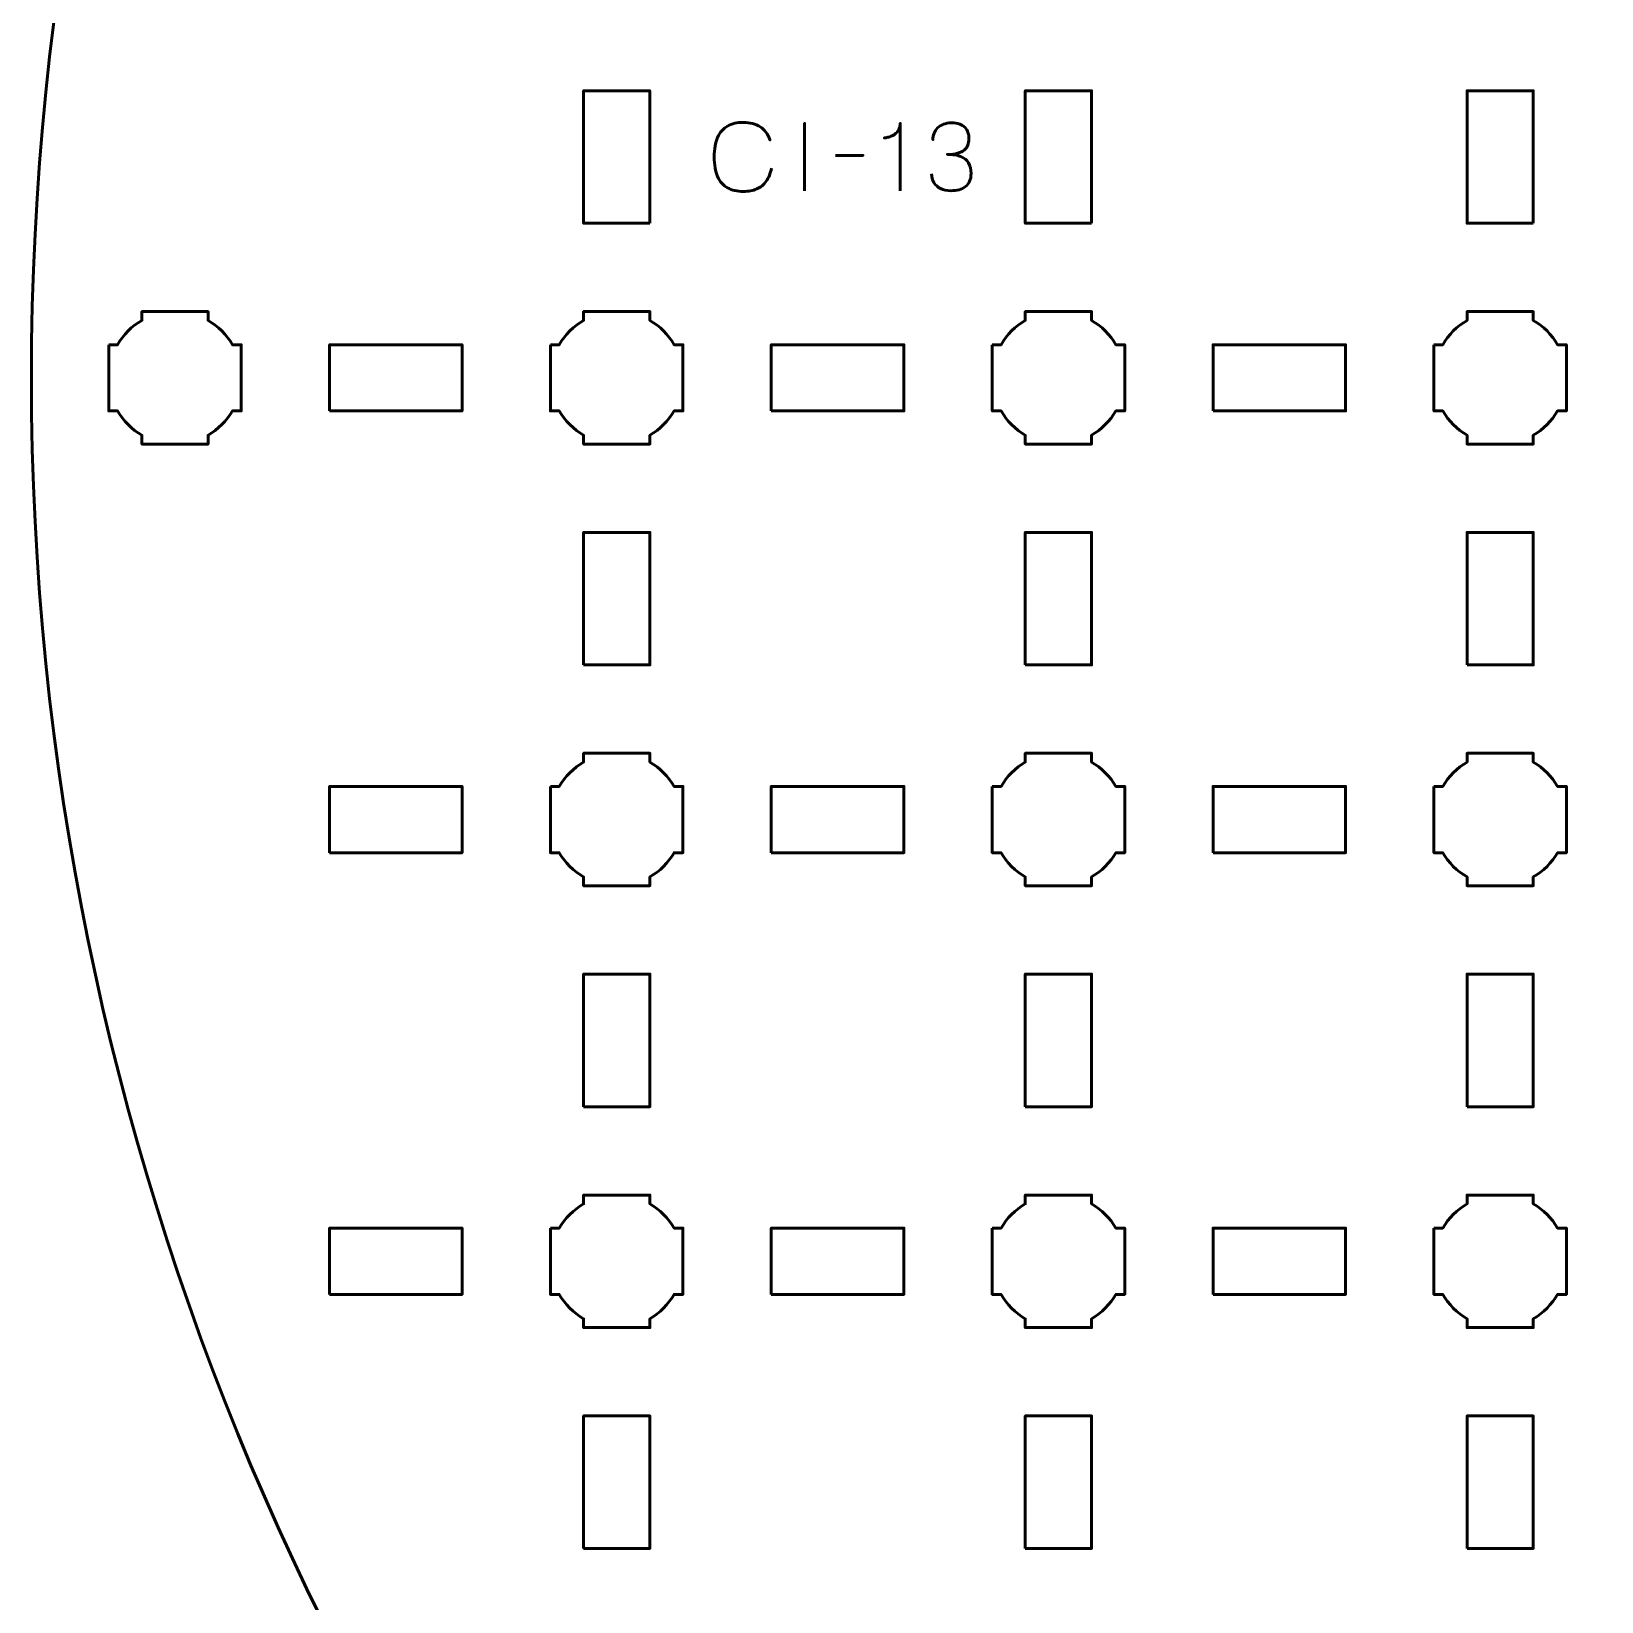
# Model space of a CAD drawing. Header units: centimetres. Extents: x -23.1 to 2.2, y -27.5 to -2.2.
# Drawn here: x -23.15 to -16.04, y -20.39 to -13.28 of the extents above; entities that cross this region are included whole.
import ezdxf

# ---------------------------------------------------------------- set-up
doc = ezdxf.new("R2010")
doc.units = ezdxf.units.CM
doc.header["$MEASUREMENT"] = 0
doc.layers.add('Layer 1', color=7, linetype='Continuous')

msp = doc.modelspace()

# ---------------------------------------------------------------- linework, layer by layer
at = {"layer": 'Layer 1', "lineweight": 53}
for points in [[(-21.8, -15), (-21.2, -15), (-21.2, -14.7), (-21.8, -14.7), (-21.8, -15)], [(-19.8, -15), (-19.2, -15), (-19.2, -14.7), (-19.8, -14.7), (-19.8, -15)], [(-17.8, -15), (-17.2, -15), (-17.2, -14.7), (-17.8, -14.7), (-17.8, -15)], [(-20.65, -16.15), (-20.35, -16.15), (-20.35, -15.55), (-20.65, -15.55), (-20.65, -16.15)], [(-18.65, -16.15), (-18.35, -16.15), (-18.35, -15.55), (-18.65, -15.55), (-18.65, -16.15)], [(-16.65, -16.15), (-16.35, -16.15), (-16.35, -15.55), (-16.65, -15.55), (-16.65, -16.15)], [(-21.8, -17), (-21.2, -17), (-21.2, -16.7), (-21.8, -16.7), (-21.8, -17)], [(-19.8, -17), (-19.2, -17), (-19.2, -16.7), (-19.8, -16.7), (-19.8, -17)], [(-17.8, -17), (-17.2, -17), (-17.2, -16.7), (-17.8, -16.7), (-17.8, -17)], [(-20.65, -18.15), (-20.35, -18.15), (-20.35, -17.55), (-20.65, -17.55), (-20.65, -18.15)], [(-18.65, -18.15), (-18.35, -18.15), (-18.35, -17.55), (-18.65, -17.55), (-18.65, -18.15)], [(-16.65, -18.15), (-16.35, -18.15), (-16.35, -17.55), (-16.65, -17.55), (-16.65, -18.15)], [(-21.8, -19), (-21.2, -19), (-21.2, -18.7), (-21.8, -18.7), (-21.8, -19)], [(-19.8, -19), (-19.2, -19), (-19.2, -18.7), (-19.8, -18.7), (-19.8, -19)], [(-17.8, -19), (-17.2, -19), (-17.2, -18.7), (-17.8, -18.7), (-17.8, -19)], [(-20.65, -20.15), (-20.35, -20.15), (-20.35, -19.55), (-20.65, -19.55), (-20.65, -20.15)], [(-18.65, -20.15), (-18.35, -20.15), (-18.35, -19.55), (-18.65, -19.55), (-18.65, -20.15)], [(-16.65, -20.15), (-16.35, -20.15), (-16.35, -19.55), (-16.65, -19.55), (-16.65, -20.15)]]:
    msp.add_lwpolyline(points, close=True, dxfattribs=at)
at = {"layer": 'Layer 1', "color": 250, "lineweight": 53}
msp.add_ellipse((-10.5, -14.85), major_axis=(0, 12.65), ratio=1, dxfattribs=at)
at = {"layer": 'Layer 1', "lineweight": 53}
for points, knots in [([(-20.35002, -14.15), (-20.35002, -14.15), (-20.65002, -14.15), (-20.65002, -14.15), (-20.65002, -14.15), (-20.65002, -14.15), (-20.65002, -13.55), (-20.65002, -13.55), (-20.65002, -13.55), (-20.65002, -13.55), (-20.35002, -13.55), (-20.35002, -13.55), (-20.35002, -13.55), (-20.35002, -13.55), (-20.35002, -14.15), (-20.35002, -14.15)], [0, 0, 0, 0, 0.25, 0.25, 0.25, 0.25, 0.5, 0.5, 0.5, 0.5, 0.75, 0.75, 0.75, 0.75, 1, 1, 1, 1]), ([(-18.35002, -14.15), (-18.35002, -14.15), (-18.65002, -14.15), (-18.65002, -14.15), (-18.65002, -14.15), (-18.65002, -14.15), (-18.65002, -13.55), (-18.65002, -13.55), (-18.65002, -13.55), (-18.65002, -13.55), (-18.35002, -13.55), (-18.35002, -13.55), (-18.35002, -13.55), (-18.35002, -13.55), (-18.35002, -14.15), (-18.35002, -14.15)], [0, 0, 0, 0, 0.25, 0.25, 0.25, 0.25, 0.5, 0.5, 0.5, 0.5, 0.75, 0.75, 0.75, 0.75, 1, 1, 1, 1]), ([(-16.35002, -14.15), (-16.35002, -14.15), (-16.65002, -14.15), (-16.65002, -14.15), (-16.65002, -14.15), (-16.65002, -14.15), (-16.65002, -13.55), (-16.65002, -13.55), (-16.65002, -13.55), (-16.65002, -13.55), (-16.35002, -13.55), (-16.35002, -13.55), (-16.35002, -13.55), (-16.35002, -13.55), (-16.35002, -14.15), (-16.35002, -14.15)], [0, 0, 0, 0, 0.25, 0.25, 0.25, 0.25, 0.5, 0.5, 0.5, 0.5, 0.75, 0.75, 0.75, 0.75, 1, 1, 1, 1]), ([(-22.8, -14.7), (-22.8, -14.7), (-22.75985, -14.7), (-22.75985, -14.7), (-22.75985, -14.7), (-22.7335, -14.65447), (-22.69553, -14.6165), (-22.65, -14.59015), (-22.65, -14.59015), (-22.65, -14.59015), (-22.65, -14.55), (-22.65, -14.55), (-22.65, -14.55), (-22.65, -14.55), (-22.5, -14.55), (-22.5, -14.55), (-22.5, -14.55), (-22.5, -14.55), (-22.35, -14.55), (-22.35, -14.55), (-22.35, -14.55), (-22.35, -14.55), (-22.35, -14.59015), (-22.35, -14.59015), (-22.35, -14.59015), (-22.30447, -14.6165), (-22.2665, -14.65447), (-22.24015, -14.7), (-22.24015, -14.7), (-22.24015, -14.7), (-22.2, -14.7), (-22.2, -14.7), (-22.2, -14.7), (-22.2, -14.7), (-22.2, -14.85), (-22.2, -14.85), (-22.2, -14.85), (-22.2, -14.85), (-22.2, -15), (-22.2, -15), (-22.2, -15), (-22.2, -15), (-22.24015, -15), (-22.24015, -15), (-22.24015, -15), (-22.2665, -15.04553), (-22.30447, -15.0835), (-22.35, -15.10985), (-22.35, -15.10985), (-22.35, -15.10985), (-22.35, -15.15), (-22.35, -15.15), (-22.35, -15.15), (-22.35, -15.15), (-22.5, -15.15), (-22.5, -15.15), (-22.5, -15.15), (-22.5, -15.15), (-22.65, -15.15), (-22.65, -15.15), (-22.65, -15.15), (-22.65, -15.15), (-22.65, -15.10985), (-22.65, -15.10985), (-22.65, -15.10985), (-22.69553, -15.0835), (-22.7335, -15.04553), (-22.75985, -15), (-22.75985, -15), (-22.75985, -15), (-22.8, -15), (-22.8, -15), (-22.8, -15), (-22.8, -15), (-22.8, -14.85), (-22.8, -14.85), (-22.8, -14.85), (-22.8, -14.85), (-22.8, -14.7), (-22.8, -14.7)], [0, 0, 0, 0, 0.05, 0.05, 0.05, 0.05, 0.1, 0.1, 0.1, 0.1, 0.15, 0.15, 0.15, 0.15, 0.2, 0.2, 0.2, 0.2, 0.25, 0.25, 0.25, 0.25, 0.3, 0.3, 0.3, 0.3, 0.35, 0.35, 0.35, 0.35, 0.4, 0.4, 0.4, 0.4, 0.45, 0.45, 0.45, 0.45, 0.5, 0.5, 0.5, 0.5, 0.55, 0.55, 0.55, 0.55, 0.6, 0.6, 0.6, 0.6, 0.65, 0.65, 0.65, 0.65, 0.7, 0.7, 0.7, 0.7, 0.75, 0.75, 0.75, 0.75, 0.8, 0.8, 0.8, 0.8, 0.85, 0.85, 0.85, 0.85, 0.9, 0.9, 0.9, 0.9, 0.95, 0.95, 0.95, 0.95, 1, 1, 1, 1]), ([(-20.8, -14.7), (-20.8, -14.7), (-20.75985, -14.7), (-20.75985, -14.7), (-20.75985, -14.7), (-20.7335, -14.65447), (-20.69553, -14.6165), (-20.65, -14.59015), (-20.65, -14.59015), (-20.65, -14.59015), (-20.65, -14.55), (-20.65, -14.55), (-20.65, -14.55), (-20.65, -14.55), (-20.5, -14.55), (-20.5, -14.55), (-20.5, -14.55), (-20.5, -14.55), (-20.35, -14.55), (-20.35, -14.55), (-20.35, -14.55), (-20.35, -14.55), (-20.35, -14.59015), (-20.35, -14.59015), (-20.35, -14.59015), (-20.30447, -14.6165), (-20.2665, -14.65447), (-20.24015, -14.7), (-20.24015, -14.7), (-20.24015, -14.7), (-20.2, -14.7), (-20.2, -14.7), (-20.2, -14.7), (-20.2, -14.7), (-20.2, -14.85), (-20.2, -14.85), (-20.2, -14.85), (-20.2, -14.85), (-20.2, -15), (-20.2, -15), (-20.2, -15), (-20.2, -15), (-20.24015, -15), (-20.24015, -15), (-20.24015, -15), (-20.2665, -15.04553), (-20.30447, -15.0835), (-20.35, -15.10985), (-20.35, -15.10985), (-20.35, -15.10985), (-20.35, -15.15), (-20.35, -15.15), (-20.35, -15.15), (-20.35, -15.15), (-20.5, -15.15), (-20.5, -15.15), (-20.5, -15.15), (-20.5, -15.15), (-20.65, -15.15), (-20.65, -15.15), (-20.65, -15.15), (-20.65, -15.15), (-20.65, -15.10985), (-20.65, -15.10985), (-20.65, -15.10985), (-20.69553, -15.0835), (-20.7335, -15.04553), (-20.75985, -15), (-20.75985, -15), (-20.75985, -15), (-20.8, -15), (-20.8, -15), (-20.8, -15), (-20.8, -15), (-20.8, -14.85), (-20.8, -14.85), (-20.8, -14.85), (-20.8, -14.85), (-20.8, -14.7), (-20.8, -14.7)], [0, 0, 0, 0, 0.05, 0.05, 0.05, 0.05, 0.1, 0.1, 0.1, 0.1, 0.15, 0.15, 0.15, 0.15, 0.2, 0.2, 0.2, 0.2, 0.25, 0.25, 0.25, 0.25, 0.3, 0.3, 0.3, 0.3, 0.35, 0.35, 0.35, 0.35, 0.4, 0.4, 0.4, 0.4, 0.45, 0.45, 0.45, 0.45, 0.5, 0.5, 0.5, 0.5, 0.55, 0.55, 0.55, 0.55, 0.6, 0.6, 0.6, 0.6, 0.65, 0.65, 0.65, 0.65, 0.7, 0.7, 0.7, 0.7, 0.75, 0.75, 0.75, 0.75, 0.8, 0.8, 0.8, 0.8, 0.85, 0.85, 0.85, 0.85, 0.9, 0.9, 0.9, 0.9, 0.95, 0.95, 0.95, 0.95, 1, 1, 1, 1]), ([(-18.8, -14.7), (-18.8, -14.7), (-18.75985, -14.7), (-18.75985, -14.7), (-18.75985, -14.7), (-18.7335, -14.65447), (-18.69553, -14.6165), (-18.65, -14.59015), (-18.65, -14.59015), (-18.65, -14.59015), (-18.65, -14.55), (-18.65, -14.55), (-18.65, -14.55), (-18.65, -14.55), (-18.5, -14.55), (-18.5, -14.55), (-18.5, -14.55), (-18.5, -14.55), (-18.35, -14.55), (-18.35, -14.55), (-18.35, -14.55), (-18.35, -14.55), (-18.35, -14.59015), (-18.35, -14.59015), (-18.35, -14.59015), (-18.30447, -14.6165), (-18.2665, -14.65447), (-18.24015, -14.7), (-18.24015, -14.7), (-18.24015, -14.7), (-18.2, -14.7), (-18.2, -14.7), (-18.2, -14.7), (-18.2, -14.7), (-18.2, -14.85), (-18.2, -14.85), (-18.2, -14.85), (-18.2, -14.85), (-18.2, -15), (-18.2, -15), (-18.2, -15), (-18.2, -15), (-18.24015, -15), (-18.24015, -15), (-18.24015, -15), (-18.2665, -15.04553), (-18.30447, -15.0835), (-18.35, -15.10985), (-18.35, -15.10985), (-18.35, -15.10985), (-18.35, -15.15), (-18.35, -15.15), (-18.35, -15.15), (-18.35, -15.15), (-18.5, -15.15), (-18.5, -15.15), (-18.5, -15.15), (-18.5, -15.15), (-18.65, -15.15), (-18.65, -15.15), (-18.65, -15.15), (-18.65, -15.15), (-18.65, -15.10985), (-18.65, -15.10985), (-18.65, -15.10985), (-18.69553, -15.0835), (-18.7335, -15.04553), (-18.75985, -15), (-18.75985, -15), (-18.75985, -15), (-18.8, -15), (-18.8, -15), (-18.8, -15), (-18.8, -15), (-18.8, -14.85), (-18.8, -14.85), (-18.8, -14.85), (-18.8, -14.85), (-18.8, -14.7), (-18.8, -14.7)], [0, 0, 0, 0, 0.05, 0.05, 0.05, 0.05, 0.1, 0.1, 0.1, 0.1, 0.15, 0.15, 0.15, 0.15, 0.2, 0.2, 0.2, 0.2, 0.25, 0.25, 0.25, 0.25, 0.3, 0.3, 0.3, 0.3, 0.35, 0.35, 0.35, 0.35, 0.4, 0.4, 0.4, 0.4, 0.45, 0.45, 0.45, 0.45, 0.5, 0.5, 0.5, 0.5, 0.55, 0.55, 0.55, 0.55, 0.6, 0.6, 0.6, 0.6, 0.65, 0.65, 0.65, 0.65, 0.7, 0.7, 0.7, 0.7, 0.75, 0.75, 0.75, 0.75, 0.8, 0.8, 0.8, 0.8, 0.85, 0.85, 0.85, 0.85, 0.9, 0.9, 0.9, 0.9, 0.95, 0.95, 0.95, 0.95, 1, 1, 1, 1]), ([(-16.8, -14.7), (-16.8, -14.7), (-16.75985, -14.7), (-16.75985, -14.7), (-16.75985, -14.7), (-16.7335, -14.65447), (-16.69553, -14.6165), (-16.65, -14.59015), (-16.65, -14.59015), (-16.65, -14.59015), (-16.65, -14.55), (-16.65, -14.55), (-16.65, -14.55), (-16.65, -14.55), (-16.5, -14.55), (-16.5, -14.55), (-16.5, -14.55), (-16.5, -14.55), (-16.35, -14.55), (-16.35, -14.55), (-16.35, -14.55), (-16.35, -14.55), (-16.35, -14.59015), (-16.35, -14.59015), (-16.35, -14.59015), (-16.30447, -14.6165), (-16.2665, -14.65447), (-16.24015, -14.7), (-16.24015, -14.7), (-16.24015, -14.7), (-16.2, -14.7), (-16.2, -14.7), (-16.2, -14.7), (-16.2, -14.7), (-16.2, -14.85), (-16.2, -14.85), (-16.2, -14.85), (-16.2, -14.85), (-16.2, -15), (-16.2, -15), (-16.2, -15), (-16.2, -15), (-16.24015, -15), (-16.24015, -15), (-16.24015, -15), (-16.2665, -15.04553), (-16.30447, -15.0835), (-16.35, -15.10985), (-16.35, -15.10985), (-16.35, -15.10985), (-16.35, -15.15), (-16.35, -15.15), (-16.35, -15.15), (-16.35, -15.15), (-16.5, -15.15), (-16.5, -15.15), (-16.5, -15.15), (-16.5, -15.15), (-16.65, -15.15), (-16.65, -15.15), (-16.65, -15.15), (-16.65, -15.15), (-16.65, -15.10985), (-16.65, -15.10985), (-16.65, -15.10985), (-16.69553, -15.0835), (-16.7335, -15.04553), (-16.75985, -15), (-16.75985, -15), (-16.75985, -15), (-16.8, -15), (-16.8, -15), (-16.8, -15), (-16.8, -15), (-16.8, -14.85), (-16.8, -14.85), (-16.8, -14.85), (-16.8, -14.85), (-16.8, -14.7), (-16.8, -14.7)], [0, 0, 0, 0, 0.05, 0.05, 0.05, 0.05, 0.1, 0.1, 0.1, 0.1, 0.15, 0.15, 0.15, 0.15, 0.2, 0.2, 0.2, 0.2, 0.25, 0.25, 0.25, 0.25, 0.3, 0.3, 0.3, 0.3, 0.35, 0.35, 0.35, 0.35, 0.4, 0.4, 0.4, 0.4, 0.45, 0.45, 0.45, 0.45, 0.5, 0.5, 0.5, 0.5, 0.55, 0.55, 0.55, 0.55, 0.6, 0.6, 0.6, 0.6, 0.65, 0.65, 0.65, 0.65, 0.7, 0.7, 0.7, 0.7, 0.75, 0.75, 0.75, 0.75, 0.8, 0.8, 0.8, 0.8, 0.85, 0.85, 0.85, 0.85, 0.9, 0.9, 0.9, 0.9, 0.95, 0.95, 0.95, 0.95, 1, 1, 1, 1]), ([(-20.8, -16.7), (-20.8, -16.7), (-20.75985, -16.7), (-20.75985, -16.7), (-20.75985, -16.7), (-20.7335, -16.65447), (-20.69553, -16.6165), (-20.65, -16.59015), (-20.65, -16.59015), (-20.65, -16.59015), (-20.65, -16.55), (-20.65, -16.55), (-20.65, -16.55), (-20.65, -16.55), (-20.5, -16.55), (-20.5, -16.55), (-20.5, -16.55), (-20.5, -16.55), (-20.35, -16.55), (-20.35, -16.55), (-20.35, -16.55), (-20.35, -16.55), (-20.35, -16.59015), (-20.35, -16.59015), (-20.35, -16.59015), (-20.30447, -16.6165), (-20.2665, -16.65447), (-20.24015, -16.7), (-20.24015, -16.7), (-20.24015, -16.7), (-20.2, -16.7), (-20.2, -16.7), (-20.2, -16.7), (-20.2, -16.7), (-20.2, -16.85), (-20.2, -16.85), (-20.2, -16.85), (-20.2, -16.85), (-20.2, -17), (-20.2, -17), (-20.2, -17), (-20.2, -17), (-20.24015, -17), (-20.24015, -17), (-20.24015, -17), (-20.2665, -17.04553), (-20.30447, -17.0835), (-20.35, -17.10985), (-20.35, -17.10985), (-20.35, -17.10985), (-20.35, -17.15), (-20.35, -17.15), (-20.35, -17.15), (-20.35, -17.15), (-20.5, -17.15), (-20.5, -17.15), (-20.5, -17.15), (-20.5, -17.15), (-20.65, -17.15), (-20.65, -17.15), (-20.65, -17.15), (-20.65, -17.15), (-20.65, -17.10985), (-20.65, -17.10985), (-20.65, -17.10985), (-20.69553, -17.0835), (-20.7335, -17.04553), (-20.75985, -17), (-20.75985, -17), (-20.75985, -17), (-20.8, -17), (-20.8, -17), (-20.8, -17), (-20.8, -17), (-20.8, -16.85), (-20.8, -16.85), (-20.8, -16.85), (-20.8, -16.85), (-20.8, -16.7), (-20.8, -16.7)], [0, 0, 0, 0, 0.05, 0.05, 0.05, 0.05, 0.1, 0.1, 0.1, 0.1, 0.15, 0.15, 0.15, 0.15, 0.2, 0.2, 0.2, 0.2, 0.25, 0.25, 0.25, 0.25, 0.3, 0.3, 0.3, 0.3, 0.35, 0.35, 0.35, 0.35, 0.4, 0.4, 0.4, 0.4, 0.45, 0.45, 0.45, 0.45, 0.5, 0.5, 0.5, 0.5, 0.55, 0.55, 0.55, 0.55, 0.6, 0.6, 0.6, 0.6, 0.65, 0.65, 0.65, 0.65, 0.7, 0.7, 0.7, 0.7, 0.75, 0.75, 0.75, 0.75, 0.8, 0.8, 0.8, 0.8, 0.85, 0.85, 0.85, 0.85, 0.9, 0.9, 0.9, 0.9, 0.95, 0.95, 0.95, 0.95, 1, 1, 1, 1]), ([(-18.8, -16.7), (-18.8, -16.7), (-18.75985, -16.7), (-18.75985, -16.7), (-18.75985, -16.7), (-18.7335, -16.65447), (-18.69553, -16.6165), (-18.65, -16.59015), (-18.65, -16.59015), (-18.65, -16.59015), (-18.65, -16.55), (-18.65, -16.55), (-18.65, -16.55), (-18.65, -16.55), (-18.5, -16.55), (-18.5, -16.55), (-18.5, -16.55), (-18.5, -16.55), (-18.35, -16.55), (-18.35, -16.55), (-18.35, -16.55), (-18.35, -16.55), (-18.35, -16.59015), (-18.35, -16.59015), (-18.35, -16.59015), (-18.30447, -16.6165), (-18.2665, -16.65447), (-18.24015, -16.7), (-18.24015, -16.7), (-18.24015, -16.7), (-18.2, -16.7), (-18.2, -16.7), (-18.2, -16.7), (-18.2, -16.7), (-18.2, -16.85), (-18.2, -16.85), (-18.2, -16.85), (-18.2, -16.85), (-18.2, -17), (-18.2, -17), (-18.2, -17), (-18.2, -17), (-18.24015, -17), (-18.24015, -17), (-18.24015, -17), (-18.2665, -17.04553), (-18.30447, -17.0835), (-18.35, -17.10985), (-18.35, -17.10985), (-18.35, -17.10985), (-18.35, -17.15), (-18.35, -17.15), (-18.35, -17.15), (-18.35, -17.15), (-18.5, -17.15), (-18.5, -17.15), (-18.5, -17.15), (-18.5, -17.15), (-18.65, -17.15), (-18.65, -17.15), (-18.65, -17.15), (-18.65, -17.15), (-18.65, -17.10985), (-18.65, -17.10985), (-18.65, -17.10985), (-18.69553, -17.0835), (-18.7335, -17.04553), (-18.75985, -17), (-18.75985, -17), (-18.75985, -17), (-18.8, -17), (-18.8, -17), (-18.8, -17), (-18.8, -17), (-18.8, -16.85), (-18.8, -16.85), (-18.8, -16.85), (-18.8, -16.85), (-18.8, -16.7), (-18.8, -16.7)], [0, 0, 0, 0, 0.05, 0.05, 0.05, 0.05, 0.1, 0.1, 0.1, 0.1, 0.15, 0.15, 0.15, 0.15, 0.2, 0.2, 0.2, 0.2, 0.25, 0.25, 0.25, 0.25, 0.3, 0.3, 0.3, 0.3, 0.35, 0.35, 0.35, 0.35, 0.4, 0.4, 0.4, 0.4, 0.45, 0.45, 0.45, 0.45, 0.5, 0.5, 0.5, 0.5, 0.55, 0.55, 0.55, 0.55, 0.6, 0.6, 0.6, 0.6, 0.65, 0.65, 0.65, 0.65, 0.7, 0.7, 0.7, 0.7, 0.75, 0.75, 0.75, 0.75, 0.8, 0.8, 0.8, 0.8, 0.85, 0.85, 0.85, 0.85, 0.9, 0.9, 0.9, 0.9, 0.95, 0.95, 0.95, 0.95, 1, 1, 1, 1]), ([(-16.8, -16.7), (-16.8, -16.7), (-16.75985, -16.7), (-16.75985, -16.7), (-16.75985, -16.7), (-16.7335, -16.65447), (-16.69553, -16.6165), (-16.65, -16.59015), (-16.65, -16.59015), (-16.65, -16.59015), (-16.65, -16.55), (-16.65, -16.55), (-16.65, -16.55), (-16.65, -16.55), (-16.5, -16.55), (-16.5, -16.55), (-16.5, -16.55), (-16.5, -16.55), (-16.35, -16.55), (-16.35, -16.55), (-16.35, -16.55), (-16.35, -16.55), (-16.35, -16.59015), (-16.35, -16.59015), (-16.35, -16.59015), (-16.30447, -16.6165), (-16.2665, -16.65447), (-16.24015, -16.7), (-16.24015, -16.7), (-16.24015, -16.7), (-16.2, -16.7), (-16.2, -16.7), (-16.2, -16.7), (-16.2, -16.7), (-16.2, -16.85), (-16.2, -16.85), (-16.2, -16.85), (-16.2, -16.85), (-16.2, -17), (-16.2, -17), (-16.2, -17), (-16.2, -17), (-16.24015, -17), (-16.24015, -17), (-16.24015, -17), (-16.2665, -17.04553), (-16.30447, -17.0835), (-16.35, -17.10985), (-16.35, -17.10985), (-16.35, -17.10985), (-16.35, -17.15), (-16.35, -17.15), (-16.35, -17.15), (-16.35, -17.15), (-16.5, -17.15), (-16.5, -17.15), (-16.5, -17.15), (-16.5, -17.15), (-16.65, -17.15), (-16.65, -17.15), (-16.65, -17.15), (-16.65, -17.15), (-16.65, -17.10985), (-16.65, -17.10985), (-16.65, -17.10985), (-16.69553, -17.0835), (-16.7335, -17.04553), (-16.75985, -17), (-16.75985, -17), (-16.75985, -17), (-16.8, -17), (-16.8, -17), (-16.8, -17), (-16.8, -17), (-16.8, -16.85), (-16.8, -16.85), (-16.8, -16.85), (-16.8, -16.85), (-16.8, -16.7), (-16.8, -16.7)], [0, 0, 0, 0, 0.05, 0.05, 0.05, 0.05, 0.1, 0.1, 0.1, 0.1, 0.15, 0.15, 0.15, 0.15, 0.2, 0.2, 0.2, 0.2, 0.25, 0.25, 0.25, 0.25, 0.3, 0.3, 0.3, 0.3, 0.35, 0.35, 0.35, 0.35, 0.4, 0.4, 0.4, 0.4, 0.45, 0.45, 0.45, 0.45, 0.5, 0.5, 0.5, 0.5, 0.55, 0.55, 0.55, 0.55, 0.6, 0.6, 0.6, 0.6, 0.65, 0.65, 0.65, 0.65, 0.7, 0.7, 0.7, 0.7, 0.75, 0.75, 0.75, 0.75, 0.8, 0.8, 0.8, 0.8, 0.85, 0.85, 0.85, 0.85, 0.9, 0.9, 0.9, 0.9, 0.95, 0.95, 0.95, 0.95, 1, 1, 1, 1]), ([(-20.8, -18.7), (-20.8, -18.7), (-20.75985, -18.7), (-20.75985, -18.7), (-20.75985, -18.7), (-20.7335, -18.65447), (-20.69553, -18.6165), (-20.65, -18.59015), (-20.65, -18.59015), (-20.65, -18.59015), (-20.65, -18.55), (-20.65, -18.55), (-20.65, -18.55), (-20.65, -18.55), (-20.5, -18.55), (-20.5, -18.55), (-20.5, -18.55), (-20.5, -18.55), (-20.35, -18.55), (-20.35, -18.55), (-20.35, -18.55), (-20.35, -18.55), (-20.35, -18.59015), (-20.35, -18.59015), (-20.35, -18.59015), (-20.30447, -18.6165), (-20.2665, -18.65447), (-20.24015, -18.7), (-20.24015, -18.7), (-20.24015, -18.7), (-20.2, -18.7), (-20.2, -18.7), (-20.2, -18.7), (-20.2, -18.7), (-20.2, -18.85), (-20.2, -18.85), (-20.2, -18.85), (-20.2, -18.85), (-20.2, -19), (-20.2, -19), (-20.2, -19), (-20.2, -19), (-20.24015, -19), (-20.24015, -19), (-20.24015, -19), (-20.2665, -19.04553), (-20.30447, -19.0835), (-20.35, -19.10985), (-20.35, -19.10985), (-20.35, -19.10985), (-20.35, -19.15), (-20.35, -19.15), (-20.35, -19.15), (-20.35, -19.15), (-20.5, -19.15), (-20.5, -19.15), (-20.5, -19.15), (-20.5, -19.15), (-20.65, -19.15), (-20.65, -19.15), (-20.65, -19.15), (-20.65, -19.15), (-20.65, -19.10985), (-20.65, -19.10985), (-20.65, -19.10985), (-20.69553, -19.0835), (-20.7335, -19.04553), (-20.75985, -19), (-20.75985, -19), (-20.75985, -19), (-20.8, -19), (-20.8, -19), (-20.8, -19), (-20.8, -19), (-20.8, -18.85), (-20.8, -18.85), (-20.8, -18.85), (-20.8, -18.85), (-20.8, -18.7), (-20.8, -18.7)], [0, 0, 0, 0, 0.05, 0.05, 0.05, 0.05, 0.1, 0.1, 0.1, 0.1, 0.15, 0.15, 0.15, 0.15, 0.2, 0.2, 0.2, 0.2, 0.25, 0.25, 0.25, 0.25, 0.3, 0.3, 0.3, 0.3, 0.35, 0.35, 0.35, 0.35, 0.4, 0.4, 0.4, 0.4, 0.45, 0.45, 0.45, 0.45, 0.5, 0.5, 0.5, 0.5, 0.55, 0.55, 0.55, 0.55, 0.6, 0.6, 0.6, 0.6, 0.65, 0.65, 0.65, 0.65, 0.7, 0.7, 0.7, 0.7, 0.75, 0.75, 0.75, 0.75, 0.8, 0.8, 0.8, 0.8, 0.85, 0.85, 0.85, 0.85, 0.9, 0.9, 0.9, 0.9, 0.95, 0.95, 0.95, 0.95, 1, 1, 1, 1]), ([(-18.8, -18.7), (-18.8, -18.7), (-18.75985, -18.7), (-18.75985, -18.7), (-18.75985, -18.7), (-18.7335, -18.65447), (-18.69553, -18.6165), (-18.65, -18.59015), (-18.65, -18.59015), (-18.65, -18.59015), (-18.65, -18.55), (-18.65, -18.55), (-18.65, -18.55), (-18.65, -18.55), (-18.5, -18.55), (-18.5, -18.55), (-18.5, -18.55), (-18.5, -18.55), (-18.35, -18.55), (-18.35, -18.55), (-18.35, -18.55), (-18.35, -18.55), (-18.35, -18.59015), (-18.35, -18.59015), (-18.35, -18.59015), (-18.30447, -18.6165), (-18.2665, -18.65447), (-18.24015, -18.7), (-18.24015, -18.7), (-18.24015, -18.7), (-18.2, -18.7), (-18.2, -18.7), (-18.2, -18.7), (-18.2, -18.7), (-18.2, -18.85), (-18.2, -18.85), (-18.2, -18.85), (-18.2, -18.85), (-18.2, -19), (-18.2, -19), (-18.2, -19), (-18.2, -19), (-18.24015, -19), (-18.24015, -19), (-18.24015, -19), (-18.2665, -19.04553), (-18.30447, -19.0835), (-18.35, -19.10985), (-18.35, -19.10985), (-18.35, -19.10985), (-18.35, -19.15), (-18.35, -19.15), (-18.35, -19.15), (-18.35, -19.15), (-18.5, -19.15), (-18.5, -19.15), (-18.5, -19.15), (-18.5, -19.15), (-18.65, -19.15), (-18.65, -19.15), (-18.65, -19.15), (-18.65, -19.15), (-18.65, -19.10985), (-18.65, -19.10985), (-18.65, -19.10985), (-18.69553, -19.0835), (-18.7335, -19.04553), (-18.75985, -19), (-18.75985, -19), (-18.75985, -19), (-18.8, -19), (-18.8, -19), (-18.8, -19), (-18.8, -19), (-18.8, -18.85), (-18.8, -18.85), (-18.8, -18.85), (-18.8, -18.85), (-18.8, -18.7), (-18.8, -18.7)], [0, 0, 0, 0, 0.05, 0.05, 0.05, 0.05, 0.1, 0.1, 0.1, 0.1, 0.15, 0.15, 0.15, 0.15, 0.2, 0.2, 0.2, 0.2, 0.25, 0.25, 0.25, 0.25, 0.3, 0.3, 0.3, 0.3, 0.35, 0.35, 0.35, 0.35, 0.4, 0.4, 0.4, 0.4, 0.45, 0.45, 0.45, 0.45, 0.5, 0.5, 0.5, 0.5, 0.55, 0.55, 0.55, 0.55, 0.6, 0.6, 0.6, 0.6, 0.65, 0.65, 0.65, 0.65, 0.7, 0.7, 0.7, 0.7, 0.75, 0.75, 0.75, 0.75, 0.8, 0.8, 0.8, 0.8, 0.85, 0.85, 0.85, 0.85, 0.9, 0.9, 0.9, 0.9, 0.95, 0.95, 0.95, 0.95, 1, 1, 1, 1]), ([(-16.8, -18.7), (-16.8, -18.7), (-16.75985, -18.7), (-16.75985, -18.7), (-16.75985, -18.7), (-16.7335, -18.65447), (-16.69553, -18.6165), (-16.65, -18.59015), (-16.65, -18.59015), (-16.65, -18.59015), (-16.65, -18.55), (-16.65, -18.55), (-16.65, -18.55), (-16.65, -18.55), (-16.5, -18.55), (-16.5, -18.55), (-16.5, -18.55), (-16.5, -18.55), (-16.35, -18.55), (-16.35, -18.55), (-16.35, -18.55), (-16.35, -18.55), (-16.35, -18.59015), (-16.35, -18.59015), (-16.35, -18.59015), (-16.30447, -18.6165), (-16.2665, -18.65447), (-16.24015, -18.7), (-16.24015, -18.7), (-16.24015, -18.7), (-16.2, -18.7), (-16.2, -18.7), (-16.2, -18.7), (-16.2, -18.7), (-16.2, -18.85), (-16.2, -18.85), (-16.2, -18.85), (-16.2, -18.85), (-16.2, -19), (-16.2, -19), (-16.2, -19), (-16.2, -19), (-16.24015, -19), (-16.24015, -19), (-16.24015, -19), (-16.2665, -19.04553), (-16.30447, -19.0835), (-16.35, -19.10985), (-16.35, -19.10985), (-16.35, -19.10985), (-16.35, -19.15), (-16.35, -19.15), (-16.35, -19.15), (-16.35, -19.15), (-16.5, -19.15), (-16.5, -19.15), (-16.5, -19.15), (-16.5, -19.15), (-16.65, -19.15), (-16.65, -19.15), (-16.65, -19.15), (-16.65, -19.15), (-16.65, -19.10985), (-16.65, -19.10985), (-16.65, -19.10985), (-16.69553, -19.0835), (-16.7335, -19.04553), (-16.75985, -19), (-16.75985, -19), (-16.75985, -19), (-16.8, -19), (-16.8, -19), (-16.8, -19), (-16.8, -19), (-16.8, -18.85), (-16.8, -18.85), (-16.8, -18.85), (-16.8, -18.85), (-16.8, -18.7), (-16.8, -18.7)], [0, 0, 0, 0, 0.05, 0.05, 0.05, 0.05, 0.1, 0.1, 0.1, 0.1, 0.15, 0.15, 0.15, 0.15, 0.2, 0.2, 0.2, 0.2, 0.25, 0.25, 0.25, 0.25, 0.3, 0.3, 0.3, 0.3, 0.35, 0.35, 0.35, 0.35, 0.4, 0.4, 0.4, 0.4, 0.45, 0.45, 0.45, 0.45, 0.5, 0.5, 0.5, 0.5, 0.55, 0.55, 0.55, 0.55, 0.6, 0.6, 0.6, 0.6, 0.65, 0.65, 0.65, 0.65, 0.7, 0.7, 0.7, 0.7, 0.75, 0.75, 0.75, 0.75, 0.8, 0.8, 0.8, 0.8, 0.85, 0.85, 0.85, 0.85, 0.9, 0.9, 0.9, 0.9, 0.95, 0.95, 0.95, 0.95, 1, 1, 1, 1])]:
    msp.add_open_spline(points, degree=3, knots=knots, dxfattribs=at)
at = {"layer": 'Layer 1', "color": 5, "lineweight": 53}
for points, knots in [([(-19.79948, -13.90037), (-19.804, -13.92457), (-19.8119, -13.94453), (-19.82297, -13.9602), (-19.82297, -13.9602), (-19.83412, -13.97579), (-19.84837, -13.98736), (-19.86573, -13.99491), (-19.86573, -13.99491), (-19.88301, -14.00246), (-19.90333, -14.00627), (-19.92648, -14.0062), (-19.92648, -14.0062), (-19.95463, -14.00627), (-19.97854, -14.00083), (-19.99816, -13.98976), (-19.99816, -13.98976), (-20.01777, -13.97875), (-20.03273, -13.96175), (-20.04303, -13.93868), (-20.04303, -13.93868), (-20.05333, -13.91561), (-20.05848, -13.88604), (-20.05855, -13.84999), (-20.05855, -13.84999), (-20.05848, -13.81408), (-20.05333, -13.78459), (-20.04303, -13.76152), (-20.04303, -13.76152), (-20.03273, -13.73845), (-20.01777, -13.72137), (-19.99816, -13.7103), (-19.99816, -13.7103), (-19.97854, -13.69922), (-19.95463, -13.69372), (-19.92648, -13.69379), (-19.92648, -13.69379), (-19.89635, -13.69372), (-19.87109, -13.70014), (-19.85077, -13.71305), (-19.85077, -13.71305), (-19.83052, -13.72596), (-19.81564, -13.74593), (-19.80625, -13.77295), (-19.80625, -13.77295), (-19.81564, -13.74593), (-19.83052, -13.72596), (-19.85077, -13.71305), (-19.85077, -13.71305), (-19.87109, -13.70014), (-19.89635, -13.69372), (-19.92648, -13.69379), (-19.92648, -13.69379), (-19.95463, -13.69372), (-19.97854, -13.69922), (-19.99816, -13.7103), (-19.99816, -13.7103), (-20.01777, -13.72137), (-20.03273, -13.73845), (-20.04303, -13.76152), (-20.04303, -13.76152), (-20.05333, -13.78459), (-20.05848, -13.81408), (-20.05855, -13.84999), (-20.05855, -13.84999), (-20.05848, -13.88604), (-20.05333, -13.91561), (-20.04303, -13.93868), (-20.04303, -13.93868), (-20.03273, -13.96175), (-20.01777, -13.97875), (-19.99816, -13.98976), (-19.99816, -13.98976), (-19.97854, -14.00083), (-19.95463, -14.00627), (-19.92648, -14.0062), (-19.92648, -14.0062), (-19.90333, -14.00627), (-19.88301, -14.00246), (-19.86573, -13.99491), (-19.86573, -13.99491), (-19.84837, -13.98736), (-19.83412, -13.97579), (-19.82297, -13.9602), (-19.82297, -13.9602), (-19.8119, -13.94453), (-19.804, -13.92457), (-19.79948, -13.90037)], [0, 0, 0, 0, 0.0454545, 0.0454545, 0.0454545, 0.0454545, 0.0909091, 0.0909091, 0.0909091, 0.0909091, 0.1363636, 0.1363636, 0.1363636, 0.1363636, 0.1818182, 0.1818182, 0.1818182, 0.1818182, 0.2272727, 0.2272727, 0.2272727, 0.2272727, 0.2727273, 0.2727273, 0.2727273, 0.2727273, 0.3181818, 0.3181818, 0.3181818, 0.3181818, 0.3636364, 0.3636364, 0.3636364, 0.3636364, 0.4090909, 0.4090909, 0.4090909, 0.4090909, 0.4545455, 0.4545455, 0.4545455, 0.4545455, 0.5, 0.5, 0.5, 0.5, 0.5454545, 0.5454545, 0.5454545, 0.5454545, 0.5909091, 0.5909091, 0.5909091, 0.5909091, 0.6363636, 0.6363636, 0.6363636, 0.6363636, 0.6818182, 0.6818182, 0.6818182, 0.6818182, 0.7272727, 0.7272727, 0.7272727, 0.7272727, 0.7727273, 0.7727273, 0.7727273, 0.7727273, 0.8181818, 0.8181818, 0.8181818, 0.8181818, 0.8636364, 0.8636364, 0.8636364, 0.8636364, 0.9090909, 0.9090909, 0.9090909, 0.9090909, 0.9545455, 0.9545455, 0.9545455, 0.9545455, 1, 1, 1, 1]), ([(-19.64962, -14.00281), (-19.64962, -14.00281), (-19.64962, -13.6976), (-19.64962, -13.6976), (-19.64962, -13.6976), (-19.64962, -13.6976), (-19.64962, -14.00281), (-19.64962, -14.00281)], [0, 0, 0, 0, 0.5, 0.5, 0.5, 0.5, 1, 1, 1, 1]), ([(-19.21657, -14.00281), (-19.21657, -14.00281), (-19.21657, -13.6976), (-19.21657, -13.6976), (-19.21657, -13.6976), (-19.21664, -13.70797), (-19.21847, -13.71686), (-19.222, -13.72427), (-19.222, -13.72427), (-19.22546, -13.73174), (-19.23004, -13.73788), (-19.23569, -13.74282), (-19.23569, -13.74282), (-19.24133, -13.74776), (-19.2474, -13.75171), (-19.25389, -13.75467), (-19.25389, -13.75467), (-19.26038, -13.75757), (-19.26666, -13.75975), (-19.27273, -13.76109), (-19.27273, -13.76109), (-19.27887, -13.76251), (-19.28409, -13.76335), (-19.28853, -13.76363), (-19.28853, -13.76363), (-19.28409, -13.76335), (-19.27887, -13.76251), (-19.27273, -13.76109), (-19.27273, -13.76109), (-19.26666, -13.75975), (-19.26038, -13.75757), (-19.25389, -13.75467), (-19.25389, -13.75467), (-19.2474, -13.75171), (-19.24133, -13.74776), (-19.23569, -13.74282), (-19.23569, -13.74282), (-19.23004, -13.73788), (-19.22546, -13.73174), (-19.222, -13.72427), (-19.222, -13.72427), (-19.21847, -13.71686), (-19.21664, -13.70797), (-19.21657, -13.6976), (-19.21657, -13.6976), (-19.21657, -13.6976), (-19.21657, -14.00281), (-19.21657, -14.00281)], [0, 0, 0, 0, 0.0833333, 0.0833333, 0.0833333, 0.0833333, 0.1666667, 0.1666667, 0.1666667, 0.1666667, 0.25, 0.25, 0.25, 0.25, 0.3333333, 0.3333333, 0.3333333, 0.3333333, 0.4166667, 0.4166667, 0.4166667, 0.4166667, 0.5, 0.5, 0.5, 0.5, 0.5833333, 0.5833333, 0.5833333, 0.5833333, 0.6666667, 0.6666667, 0.6666667, 0.6666667, 0.75, 0.75, 0.75, 0.75, 0.8333333, 0.8333333, 0.8333333, 0.8333333, 0.9166667, 0.9166667, 0.9166667, 0.9166667, 1, 1, 1, 1]), ([(-19.07433, -13.92619), (-19.07426, -13.94143), (-19.07073, -13.95469), (-19.06375, -13.96619), (-19.06375, -13.96619), (-19.05676, -13.97762), (-19.04682, -13.98658), (-19.03383, -13.993), (-19.03383, -13.993), (-19.02085, -13.99942), (-19.00526, -14.00267), (-18.98713, -14.00281), (-18.98713, -14.00281), (-18.97351, -14.00281), (-18.96116, -14.0014), (-18.94995, -13.99844), (-18.94995, -13.99844), (-18.9388, -13.99547), (-18.9292, -13.99089), (-18.92109, -13.98461), (-18.92109, -13.98461), (-18.91298, -13.97833), (-18.90677, -13.97021), (-18.90232, -13.96034), (-18.90232, -13.96034), (-18.89795, -13.95039), (-18.89576, -13.93847), (-18.89569, -13.9245), (-18.89569, -13.9245), (-18.89562, -13.90587), (-18.89943, -13.89014), (-18.90698, -13.87737), (-18.90698, -13.87737), (-18.91453, -13.8646), (-18.92624, -13.855), (-18.94197, -13.84844), (-18.94197, -13.84844), (-18.95771, -13.84188), (-18.97789, -13.83856), (-19.00237, -13.83856), (-19.00237, -13.83856), (-18.98409, -13.83863), (-18.96878, -13.83694), (-18.9563, -13.83348), (-18.9563, -13.83348), (-18.94388, -13.83002), (-18.93393, -13.82516), (-18.92645, -13.81881), (-18.92645, -13.81881), (-18.91897, -13.81253), (-18.91354, -13.80505), (-18.91029, -13.79644), (-18.91029, -13.79644), (-18.90698, -13.7879), (-18.90536, -13.77852), (-18.90543, -13.76829), (-18.90543, -13.76829), (-18.90536, -13.75806), (-18.90677, -13.74861), (-18.90959, -13.73986), (-18.90959, -13.73986), (-18.91234, -13.73111), (-18.91686, -13.72342), (-18.92299, -13.71686), (-18.92299, -13.71686), (-18.92913, -13.7103), (-18.93725, -13.70515), (-18.94719, -13.70148), (-18.94719, -13.70148), (-18.95721, -13.69781), (-18.96942, -13.69597), (-18.98374, -13.6959), (-18.98374, -13.6959), (-18.99799, -13.69597), (-19.01048, -13.69809), (-19.02106, -13.70218), (-19.02106, -13.70218), (-19.03172, -13.70627), (-19.04047, -13.71185), (-19.04752, -13.71897), (-19.04752, -13.71897), (-19.05451, -13.7261), (-19.05973, -13.73421), (-19.06318, -13.74339), (-19.06318, -13.74339), (-19.06671, -13.75256), (-19.0684, -13.76229), (-19.0684, -13.77252), (-19.0684, -13.77252), (-19.0684, -13.76229), (-19.06671, -13.75256), (-19.06318, -13.74339), (-19.06318, -13.74339), (-19.05973, -13.73421), (-19.05451, -13.7261), (-19.04752, -13.71897), (-19.04752, -13.71897), (-19.04047, -13.71185), (-19.03172, -13.70627), (-19.02106, -13.70218), (-19.02106, -13.70218), (-19.01048, -13.69809), (-18.99799, -13.69597), (-18.98374, -13.6959), (-18.98374, -13.6959), (-18.96942, -13.69597), (-18.95721, -13.69781), (-18.94719, -13.70148), (-18.94719, -13.70148), (-18.93725, -13.70515), (-18.92913, -13.7103), (-18.92299, -13.71686), (-18.92299, -13.71686), (-18.91686, -13.72342), (-18.91234, -13.73111), (-18.90959, -13.73986), (-18.90959, -13.73986), (-18.90677, -13.74861), (-18.90536, -13.75806), (-18.90543, -13.76829), (-18.90543, -13.76829), (-18.90536, -13.77852), (-18.90698, -13.7879), (-18.91029, -13.79644), (-18.91029, -13.79644), (-18.91354, -13.80505), (-18.91897, -13.81253), (-18.92645, -13.81881), (-18.92645, -13.81881), (-18.93393, -13.82516), (-18.94388, -13.83002), (-18.9563, -13.83348), (-18.9563, -13.83348), (-18.96878, -13.83694), (-18.98409, -13.83863), (-19.00237, -13.83856), (-19.00237, -13.83856), (-18.97789, -13.83856), (-18.95771, -13.84188), (-18.94197, -13.84844), (-18.94197, -13.84844), (-18.92624, -13.855), (-18.91453, -13.8646), (-18.90698, -13.87737), (-18.90698, -13.87737), (-18.89943, -13.89014), (-18.89562, -13.90587), (-18.89569, -13.9245), (-18.89569, -13.9245), (-18.89576, -13.93847), (-18.89795, -13.95039), (-18.90232, -13.96034), (-18.90232, -13.96034), (-18.90677, -13.97021), (-18.91298, -13.97833), (-18.92109, -13.98461), (-18.92109, -13.98461), (-18.9292, -13.99089), (-18.9388, -13.99547), (-18.94995, -13.99844), (-18.94995, -13.99844), (-18.96116, -14.0014), (-18.97351, -14.00281), (-18.98713, -14.00281), (-18.98713, -14.00281), (-19.00526, -14.00267), (-19.02085, -13.99942), (-19.03383, -13.993), (-19.03383, -13.993), (-19.04682, -13.98658), (-19.05676, -13.97762), (-19.06375, -13.96619), (-19.06375, -13.96619), (-19.07073, -13.95469), (-19.07426, -13.94143), (-19.07433, -13.92619)], [0, 0, 0, 0, 0.0227273, 0.0227273, 0.0227273, 0.0227273, 0.0454545, 0.0454545, 0.0454545, 0.0454545, 0.0681818, 0.0681818, 0.0681818, 0.0681818, 0.0909091, 0.0909091, 0.0909091, 0.0909091, 0.1136364, 0.1136364, 0.1136364, 0.1136364, 0.1363636, 0.1363636, 0.1363636, 0.1363636, 0.1590909, 0.1590909, 0.1590909, 0.1590909, 0.1818182, 0.1818182, 0.1818182, 0.1818182, 0.2045455, 0.2045455, 0.2045455, 0.2045455, 0.2272727, 0.2272727, 0.2272727, 0.2272727, 0.25, 0.25, 0.25, 0.25, 0.2727273, 0.2727273, 0.2727273, 0.2727273, 0.2954545, 0.2954545, 0.2954545, 0.2954545, 0.3181818, 0.3181818, 0.3181818, 0.3181818, 0.3409091, 0.3409091, 0.3409091, 0.3409091, 0.3636364, 0.3636364, 0.3636364, 0.3636364, 0.3863636, 0.3863636, 0.3863636, 0.3863636, 0.4090909, 0.4090909, 0.4090909, 0.4090909, 0.4318182, 0.4318182, 0.4318182, 0.4318182, 0.4545455, 0.4545455, 0.4545455, 0.4545455, 0.4772727, 0.4772727, 0.4772727, 0.4772727, 0.5, 0.5, 0.5, 0.5, 0.5227273, 0.5227273, 0.5227273, 0.5227273, 0.5454545, 0.5454545, 0.5454545, 0.5454545, 0.5681818, 0.5681818, 0.5681818, 0.5681818, 0.5909091, 0.5909091, 0.5909091, 0.5909091, 0.6136364, 0.6136364, 0.6136364, 0.6136364, 0.6363636, 0.6363636, 0.6363636, 0.6363636, 0.6590909, 0.6590909, 0.6590909, 0.6590909, 0.6818182, 0.6818182, 0.6818182, 0.6818182, 0.7045455, 0.7045455, 0.7045455, 0.7045455, 0.7272727, 0.7272727, 0.7272727, 0.7272727, 0.75, 0.75, 0.75, 0.75, 0.7727273, 0.7727273, 0.7727273, 0.7727273, 0.7954545, 0.7954545, 0.7954545, 0.7954545, 0.8181818, 0.8181818, 0.8181818, 0.8181818, 0.8409091, 0.8409091, 0.8409091, 0.8409091, 0.8636364, 0.8636364, 0.8636364, 0.8636364, 0.8863636, 0.8863636, 0.8863636, 0.8863636, 0.9090909, 0.9090909, 0.9090909, 0.9090909, 0.9318182, 0.9318182, 0.9318182, 0.9318182, 0.9545455, 0.9545455, 0.9545455, 0.9545455, 0.9772727, 0.9772727, 0.9772727, 0.9772727, 1, 1, 1, 1]), ([(-19.50866, -13.84322), (-19.50866, -13.84322), (-19.38548, -13.84322), (-19.38548, -13.84322), (-19.38548, -13.84322), (-19.38548, -13.84322), (-19.50866, -13.84322), (-19.50866, -13.84322)], [0, 0, 0, 0, 0.5, 0.5, 0.5, 0.5, 1, 1, 1, 1])]:
    msp.add_open_spline(points, degree=3, knots=knots, dxfattribs=at)

doc.saveas('drawing.dxf')
